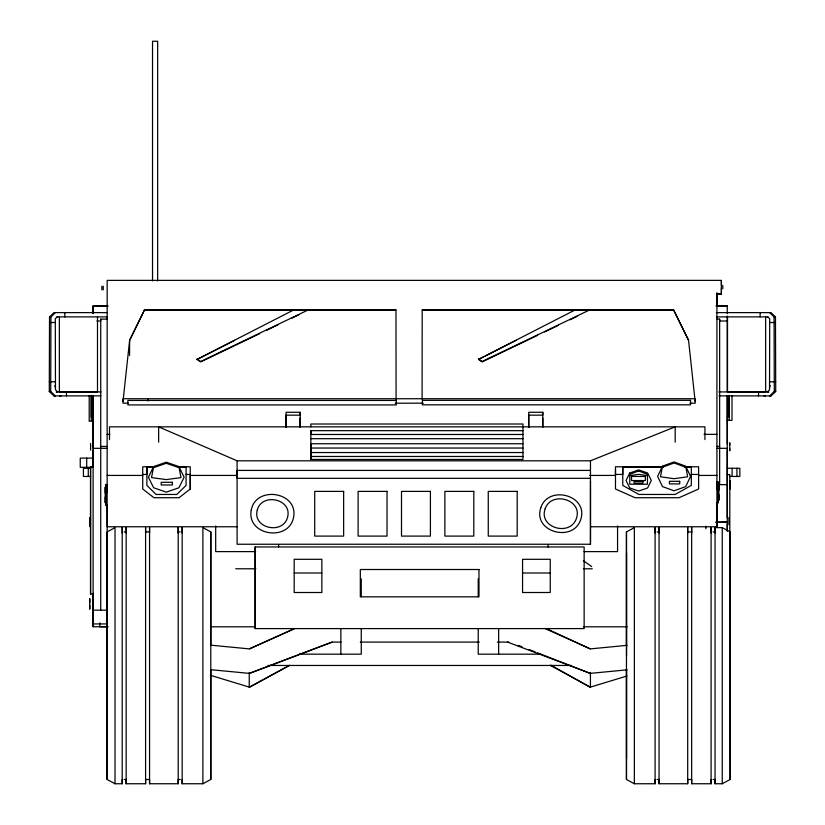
<?xml version="1.0" encoding="UTF-8"?>
<svg xmlns="http://www.w3.org/2000/svg" width="825" height="825" viewBox="0 0 825 825"><rect width="100%" height="100%" fill="white"/><g stroke="black" fill="none" stroke-linecap="round" stroke-linejoin="round"><path stroke-width="1.24" d="M89.203 395.567L89.203 421.235L93.112 421.235M89.76 605.189L89.76 608.984L89.76 598.733L89.76 602.539M89.76 523.308L89.76 526.536L89.76 517.832L89.76 521.06M93.112 594.093L90.554 594.093L90.554 466.754L93.112 466.754M90.595 450.12L90.595 443.468M91.255 417.254L91.255 395.33M93.112 305.962L108.188 305.962M108.188 626.804L93.112 626.722L93.112 593.257M93.112 467.105L93.112 449.986M93.112 395.598L93.112 448.315L107.064 448.315M93.112 313.634L93.112 306.261L107.064 306.261M107.064 319.12L100.722 319.12L100.722 610.17M105.218 496.959L105.218 502.662L105.218 487.297L105.218 492.989M106.054 502.394L106.054 505.478L106.054 492.257M106.054 492.989L106.054 484.481L106.054 488.317M115.015 783.75L107.116 779.481L107.116 531.888L115.015 527.629L115.015 783.75L122.203 783.75L122.203 527.629L122.203 533.043M107.168 504.941L107.168 526.763L237.095 526.763M107.168 492.257L107.168 484.481M107.116 779.481L107.168 280.376L721.39 280.376L721.39 285.347M145.592 533.043L145.592 527.629L145.592 783.75L126.163 783.75L126.163 527.629L126.163 533.043M154.481 467.167L146.891 467.167L146.891 474.437L142.725 474.437M178.2 533.043L178.2 527.629L178.2 783.75L149.562 783.75L149.562 527.629L149.562 533.043M158.648 442.148L158.648 426.834L237.095 460.814L590.473 460.814L675.19 426.834L675.19 442.148M202.888 783.75L202.888 527.629L210.798 531.888L210.798 779.481L202.888 783.75L182.17 783.75L182.17 527.629L182.17 533.043M154.285 466.775L142.725 466.775L142.725 489.008L153.914 497.722L179.056 497.722L190.245 489.008L190.245 475.427L236.641 475.427M210.798 645.573L210.798 531.888M237.095 460.814L237.095 544.242L590.473 544.242L590.473 460.814M255.162 628.598L255.162 546.954L584.141 546.954L584.141 628.598L255.162 628.598L255.162 546.954M294.174 573.004L294.174 559.298L321.853 559.298L321.853 592.505L294.174 592.505L294.174 573.004L321.853 573.004M300.135 426.422L300.135 418.048M300.135 412.273L300.135 415.161L286.079 415.161L286.079 427.412L286.079 412.273L300.135 412.273L300.135 427.494M522.978 430.66L310.86 430.66L310.86 459.453L522.978 459.453L522.978 424.009L310.86 424.009L310.86 426.834M422.091 399.269L422.194 309.963L673.654 309.88L688.545 340.251L695.155 401.445M422.194 309.963L673.654 310.169L688.545 340.251M478.222 628.495L478.222 654.173L540.458 654.184M478.222 596.692L478.222 578.799M498.64 654.173L498.64 628.495M522.565 573.004L522.565 559.298L550.244 559.298L550.244 592.505L522.565 592.505L522.565 573.004L550.244 573.004M542.788 426.422L542.788 418.048M542.788 412.273L542.788 415.161L528.732 415.161L528.732 427.412L528.732 412.273L542.788 412.273L542.788 427.494M615.481 469.611L615.481 475.427L589.71 475.427M663.393 467.167L622.772 467.167L622.772 474.437L615.481 474.437M655.091 533.043L655.091 527.629L655.091 783.75L634.373 783.75L626.464 779.481L626.464 669.601M626.464 779.481L626.464 531.888L634.373 527.629L634.373 783.75M626.546 758.557L626.546 669.725M626.546 655.689L626.546 552.812M655.091 783.75L655.091 779.491M687.699 533.043L687.699 527.629L687.699 783.75L659.051 783.75L659.051 779.491L657.071 779.481M687.699 783.75L687.699 779.491L691.659 779.481L691.659 783.75L711.088 783.75L711.088 527.629L711.088 533.043M705.88 528.763L705.88 526.185M711.088 783.75L711.088 779.491M715.048 783.75L715.048 527.629L722.236 527.629L730.146 531.888L730.146 779.481L722.236 783.75L715.048 783.75L715.048 779.491L713.068 779.481M590.855 526.763L716.915 526.763L716.915 502.384M716.915 489.699L716.915 481.913M716.915 526.763L716.915 294.04L721.39 294.04L721.39 287.832M718.039 499.837L718.039 502.91L718.039 489.699M718.039 490.421L718.039 481.913L718.039 485.76M718.874 494.402L718.874 500.094L718.874 484.729L718.874 490.421M717.1 319.12L719.637 319.12L719.637 321.007L727.248 321.007M722.236 527.629L722.236 783.75M727.248 530.527L727.248 524.102M727.248 517.688L727.248 448.315L717.1 448.315M727.248 443.871L727.248 395.99M729.104 420.399L729.104 395.99M729.764 583.419L729.764 582.522M729.764 578.17L729.764 577.273M729.764 448.718L729.764 450.636L729.764 442.953L729.764 444.881M730.042 486.843L730.042 488.895L730.042 480.697L730.042 482.749M760.155 316.893L760.155 312.613M765.641 316.893L765.641 391.927L727.506 391.927L727.506 316.893M49.283 391.504L50.696 391.504L55.388 395.907L53.976 395.907L49.283 391.504L49.531 316.965L53.986 312.613L107.291 312.613M50.696 391.504L50.944 316.965L55.399 312.613M129.566 355.544L129.628 340.251L144.499 309.942L395.979 309.963L396.082 399.269M758.443 395.897L758.66 391.957M123.018 401.445L129.628 340.251L144.499 309.942M769.539 387.874L770.107 385.461M57.234 316.893L55.296 318.718L55.471 389.751L57.626 391.968L56.213 391.968L101.093 391.927M775.717 391.504L774.304 391.504L769.612 395.907L771.024 395.907L775.717 391.504L775.469 316.965L771.014 312.613L716.42 312.613M289.214 665.579L249.655 687.215L210.262 675.252M289.575 665.259L249.233 687.215L249.233 672.509M259.679 333.63L200.671 361.927L197.062 359.432L293.927 309.818M197.062 359.432L234.671 340.333M537.653 335.29L482.12 361.927L478.51 359.432L575.365 309.818M478.51 359.432L483.068 357.122M485.347 355.957L516.12 340.333M197.062 359.019L200.671 361.515L308.261 309.911M266.619 330.299L278.18 324.751M292.071 318.089L299.011 314.758M478.51 359.019L482.12 361.515L589.71 309.911M544.593 331.959L558.473 325.308M570.044 319.749L576.984 316.429M249.655 648.883L293.813 628.99M294.783 628.464L249.233 648.883L211.293 645.222M249.655 673.386L332.155 642.087L341.117 642.087M332.155 642.087L249.233 673.386L211.293 669.725M626.969 676.005L590.071 687.215L551.162 665.27M627.113 645.336L590.432 648.883L544.882 628.464M537.518 652.833L590.071 673.386L627.113 669.838M49.521 322.523L55.306 322.503M49.314 381.831L55.45 381.831M769.55 381.831L775.686 381.831M716.915 294.04L721.39 294.04L721.39 281.057M715.935 305.962L727.248 305.962M717.1 306.261L727.248 306.261M144.499 310.231L395.979 309.963M49.531 316.965L50.944 316.965M56.946 316.893L107.291 316.893M716.42 316.893L768.054 316.893M769.601 312.613L774.056 316.965L775.469 316.965M96.917 321.007L100.722 321.007L100.722 319.12M769.694 322.503L775.479 322.523M53.976 395.907L100.97 395.866M59.555 395.897L60.967 395.897M764.033 395.897L765.445 395.897M128.174 403.167L123.018 403.167L123.018 398.733L695.155 398.733L695.155 403.219L689.999 403.167M395.288 403.219L423.266 403.167M727.248 420.399L732.002 420.399L732.002 395.567M107.168 434.363L109.746 434.363M704.055 434.363L716.915 434.363M522.978 434.486L310.86 434.486L310.86 430.66M310.86 438.694L522.978 438.694M522.978 443.747L310.86 443.747L310.86 459.453M100.722 446.428L107.064 446.428M717.1 446.428L719.637 446.428M310.86 448.037L522.978 448.037M310.86 452.543L522.978 452.543M310.86 456.472L522.978 456.472M93.112 458.102L80.252 458.102L80.252 467.321L93.112 467.321M178.685 466.775L190.245 466.775L190.245 489.008M662.795 466.775L615.481 466.775L615.481 489.008L635.064 497.722L679.027 497.722L698.61 489.008L698.61 466.775L684.544 466.775M178.489 467.167L186.079 467.167L186.079 485.409L176.849 494.453L156.121 494.453L146.891 485.409L146.891 467.167M684.967 467.167L691.319 467.167L691.319 485.409L675.17 494.453L638.921 494.453L622.772 485.409L622.772 467.167M90.688 468.26L83.428 468.26L83.428 476.458L90.688 476.458M727.248 468.26L739.829 468.26L739.829 476.458L729.599 476.458M590.473 470.415L237.095 470.415L237.095 478.314L590.473 478.314M186.079 474.437L190.245 474.437M691.319 474.437L698.61 474.437M727.248 474.623L729.805 474.623L729.805 601.961M107.168 475.427L142.725 475.427M698.61 475.427L716.915 475.427M629.764 475.633L638.694 474.323L647.45 475.633M717.193 484.636L727.248 484.636M715.935 522.101L727.248 522.101L715.935 522.338M124.183 531.888L126.163 531.888M145.592 531.888L149.562 531.888M178.2 531.888L180.19 531.888M657.071 531.888L659.051 531.888M687.699 531.888L691.659 531.888M713.068 531.888L715.048 531.888M255.616 551.616L215.686 551.616L215.686 525.968M584.069 551.616L617.564 551.616L617.564 525.968M235.692 568.786L255.874 568.786M583.44 568.786L592.278 568.786M93.112 610.17L107.064 610.17M93.112 623.927L107.064 623.927M107.198 626.722L99.763 626.722L99.763 622.854M210.468 626.804L255.502 626.804M583.44 626.804L627.217 626.804M360.319 642.087L479.356 642.087M497.269 642.087L508.757 642.087M299.021 654.184L361.257 654.173L361.257 628.495M267.97 665.466L571.56 665.466M124.183 779.481L126.163 779.481L126.163 783.75M180.19 779.481L178.2 779.481L178.2 783.75M718.843 391.927L768.787 391.968L767.374 391.968L769.529 389.751L769.704 318.718L767.766 316.893M718.936 395.866L771.024 395.907M507.509 642.087L590.432 673.386M518.399 645.356L521.988 646.759M529.155 649.553L535.126 651.894M547.161 628.949L590.071 648.883M550.1 665.259L590.432 687.215L590.432 672.509M583.388 560.67L591.69 566.569M54.893 385.461L55.461 387.874M716.616 300.723L716.915 304.992L716.915 292.679M66.34 391.957L66.557 395.897M774.056 316.965L774.304 391.504M736.931 468.26L736.931 476.458M732.095 468.26L732.095 476.458M730.146 531.888L730.146 779.481M730.063 552.822L730.063 758.557M729.104 395.33L729.104 417.254M728.929 517.522L728.929 524.69M727.248 305.931L727.248 313.634M727.248 316.099L727.248 391.731M727.248 395.598L727.248 448.718M727.248 449.986L727.248 531.331M722.793 285.316L722.793 288.894M719.637 319.12L719.637 484.285M715.048 527.629L715.048 533.043M704.932 439.591L704.932 426.834L109.488 426.834L109.519 439.591M691.659 533.043L691.659 527.629L691.659 783.75M659.051 533.043L659.051 527.629L659.051 783.75M626.464 531.888L626.464 645.573M590.473 481.233L590.473 544.242M548.13 544.531L548.13 547.088M361.257 578.799L361.257 596.692M340.849 628.495L340.849 654.184M278.582 544.531L278.582 547.088M210.798 669.601L210.798 779.481M182.17 779.491L182.17 783.75M157.647 280.933L157.647 41.25L152.532 41.25L152.532 280.933M149.562 783.75L149.562 779.491L145.592 779.481L145.592 783.75M148.18 398.733L148.18 400.981M122.203 779.491L122.203 783.75M107.168 305.962L107.168 306.611M103.259 286.244L103.259 289.833M101.857 286.244L101.857 289.833M97.494 316.893L97.494 391.927L59.359 391.927L59.359 316.893M93.112 305.931L93.112 313.325M93.112 395.99L93.112 420.399L91.255 420.399L91.255 395.99M93.112 420.719L93.112 626.804M90.554 466.754L90.554 594.093M88.275 468.26L88.275 476.458M86.687 458.102L86.687 467.321M64.845 312.613L64.845 316.893M107.198 552.822L107.198 758.557L107.198 552.822M251.254 510.015C246.252 535.538 288.843 542.211 293.566 517.347C298.578 491.824 255.987 485.162 251.254 510.015M257.287 509.994C252.182 528.34 282.82 535.105 287.543 517.368C292.638 499.022 261.999 492.267 257.287 509.994M662.248 467.27L660.526 476.788L674.087 478.706L687.637 476.788L685.915 467.27L674.087 462.98L662.248 467.27M153.409 467.723L151.532 477.603L166.268 479.593L181.005 477.603L179.128 467.723L166.268 463.279L153.409 467.723M540.777 507.829C532.63 532.125 573.272 542.922 580.717 519.544C588.875 495.237 548.233 484.45 540.777 507.829M545.181 508.705C538.22 527.68 570.003 536.889 576.324 518.667C583.285 499.682 551.502 490.473 545.181 508.705M662.454 466.177L657.628 476.376L662.454 486.585L674.087 490.803L685.719 486.585L690.535 476.376L685.719 466.177L674.087 461.948L662.454 466.177M153.625 466.589L148.387 477.18L153.625 487.761L166.268 492.154L178.912 487.761L184.15 477.18L178.912 466.589L166.268 462.206L153.625 466.589M629.764 473.003L626.062 480.47L629.764 487.946L638.694 491.04L647.625 487.946L651.317 480.47L647.625 473.003L638.694 469.91L629.764 473.003M638.694 470.931L629.764 474.323L629.764 484.213L647.45 484.213L647.45 474.323L638.694 470.931M690.515 400.342L422.39 400.342L422.39 404.827L690.515 404.827L690.515 400.342M396.278 400.434L127.875 400.434L127.875 404.92L396.278 404.92L396.278 400.434M645.346 476.448L631.538 476.448L631.538 480.552L645.346 480.552L645.346 476.448M642.881 481.305L634.116 481.305L634.116 483.099L642.881 483.099L642.881 481.305M679.707 481.305L669.415 481.305L669.415 483.904L679.707 483.904L679.707 481.305M172.384 482.295L161.195 482.295L161.195 484.987L172.384 484.987L172.384 482.295M343.643 491.391L314.717 491.391L314.717 536.095L343.643 536.095L343.643 491.391M387.028 491.391L358.112 491.391L358.112 536.095L387.028 536.095L387.028 491.391M430.413 491.391L401.497 491.391L401.497 536.095L430.413 536.095L430.413 491.391M473.808 491.391L444.881 491.391L444.881 536.095L473.808 536.095L473.808 491.391M517.192 491.391L488.266 491.391L488.266 536.095L517.192 536.095L517.192 491.391M478.985 569.508L360.319 569.508L360.319 596.836L478.985 596.836L478.985 569.508"/></g></svg>
